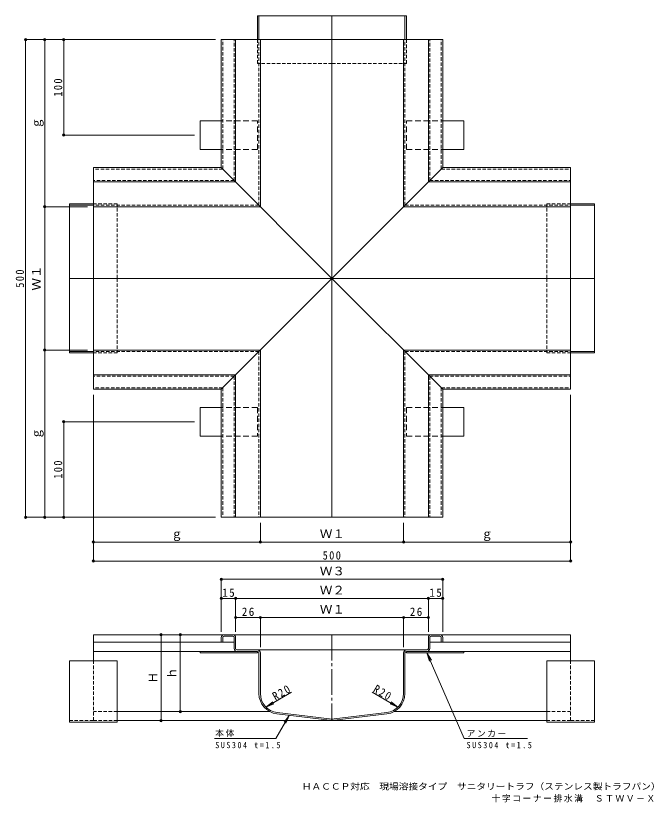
# Model space of a CAD drawing. Units: millimetres at full size. Extents: x -533 to 548, y -412 to 412.
# Drawn here: x -533 to 131, y -412 to 412 of the extents above; entities that cross this region are included whole.
import ezdxf
from ezdxf.enums import TextEntityAlignment as Align

# ---------------------------------------------------------------- set-up
doc = ezdxf.new("R2010")
doc.units = ezdxf.units.MM
doc.header["$LTSCALE"] = 3
doc.header["$PDMODE"] = 32
doc.header["$PDSIZE"] = 2.4
for name, pattern in [('CHAIN2', [12, 9, -1, 1, -1]), ('DASHED1', [1.8, 1.2, -0.6]), ('DASHED2', [3, 2, -1])]:
    doc.linetypes.add(name, pattern=pattern)
for name, color, linetype, lineweight in [('A-0', 4, 'Continuous', 9), ('A-3', 2, 'Continuous', 9), ('A-4', 7, 'Continuous', 9), ('A-5', 7, 'Continuous', 9), ('A-A', 3, 'Continuous', 9)]:
    doc.layers.add(name, color=color, linetype=linetype, lineweight=lineweight)
doc.layers.add('F-F_F-Fﾚｲﾔ', color=4, linetype='Continuous')
doc.styles.add('ＭＳ ゴシック', font='')
doc.styles.get('ＭＳ ゴシック').set_extended_font_data('MS Gothic')

msp = doc.modelspace()

# ---------------------------------------------------------------- linework, layer by layer
at = {"layer": 'A-0'}
for p, q in [((-317.284, 386.731), (-317.284, 252.731)), ((-317.284, 386.731), (-201.284, 386.731)), ((-302.284, 237.731), (-302.284, 386.731)), ((-276.284, 211.731), (-276.284, 386.731)), ((-85.284, 386.731), (-201.284, 386.731)), ((-201.284, 136.731), (-201.284, 386.731)), ((-126.284, 211.731), (-126.284, 386.731)), ((-100.284, 237.731), (-100.284, 386.731)), ((-85.284, 386.731), (-85.284, 252.731)), ((-451.284, 252.731), (-317.284, 252.731)), ((-451.284, 136.731), (-451.284, 252.731)), ((-201.284, 136.731), (-317.284, 252.731)), ((-201.284, 136.731), (-85.284, 252.731)), ((48.716, 252.731), (-85.284, 252.731)), ((48.716, 136.731), (48.716, 252.731)), ((-302.284, 237.731), (-451.284, 237.731)), ((-100.284, 237.731), (48.716, 237.731)), ((-276.284, 211.731), (-451.284, 211.731)), ((-126.284, 211.731), (48.716, 211.731)), ((-201.284, 136.731), (-451.284, 136.731)), ((-451.284, 136.731), (-451.284, 20.731)), ((-201.284, 136.731), (-317.284, 20.731)), ((-201.284, 136.731), (-85.284, 20.731)), ((-201.284, 136.731), (48.716, 136.731)), ((-201.284, 136.731), (-201.284, -113.269)), ((48.716, 136.731), (48.716, 20.731)), ((-276.284, 61.731), (-451.284, 61.731)), ((-276.284, 61.731), (-276.284, -113.269)), ((-126.284, 61.731), (48.716, 61.731)), ((-126.284, 61.731), (-126.284, -113.269)), ((-302.284, 35.731), (-451.284, 35.731)), ((-302.284, 35.731), (-302.284, -113.269)), ((-100.284, 35.731), (48.716, 35.731)), ((-100.284, 35.731), (-100.284, -113.269)), ((-451.284, 20.731), (-317.284, 20.731)), ((-317.284, -113.269), (-317.284, 20.731)), ((48.716, 20.731), (-85.284, 20.731)), ((-85.284, -113.269), (-85.284, 20.731)), ((-317.284, -113.269), (-201.284, -113.269)), ((-85.284, -113.269), (-201.284, -113.269)), ((-314.284, -236.269), (-451.284, -236.269)), ((-451.284, -263.769), (-451.284, -236.269)), ((-305.243, -237.769), (-314.294, -237.769)), ((-305.284, -236.269), (-314.284, -236.269)), ((-305.284, -236.269), (-97.284, -236.269)), ((-97.284, -236.269), (-88.284, -236.269)), ((-97.284, -237.769), (-88.284, -237.769)), ((-88.284, -236.269), (48.716, -236.269)), ((48.716, -263.769), (48.716, -236.269)), ((-317.284, -244.269), (-451.284, -244.269)), ((-315.784, -239.269), (-315.784, -244.269)), ((-315.784, -244.269), (-303.784, -244.269)), ((-303.784, -250.769), (-303.784, -239.269)), ((-302.284, -250.769), (-302.284, -239.269)), ((-100.284, -239.269), (-100.284, -250.769)), ((-98.784, -250.769), (-98.784, -239.269)), ((-86.784, -244.269), (-98.784, -244.269)), ((-86.784, -239.269), (-86.784, -244.269)), ((-85.284, -244.269), (48.716, -244.269)), ((-300.784, -253.769), (-451.284, -253.769)), ((-300.784, -252.269), (-279.284, -252.269)), ((-300.784, -253.769), (-279.284, -253.769)), ((-279.284, -252.269), (-123.284, -252.269)), ((-277.784, -255.269), (-277.784, -297.958)), ((-276.284, -297.855), (-276.284, -255.269)), ((-126.284, -297.855), (-126.284, -255.269)), ((-124.784, -255.269), (-124.784, -297.958)), ((-123.284, -252.269), (-101.784, -252.269)), ((-123.284, -253.769), (-101.784, -253.769)), ((-101.784, -253.769), (48.716, -253.769)), ((-266.305, -316.876), (-426.284, -316.876)), ((-258.904, -319.194), (-203.904, -325.948)), ((-258.721, -317.706), (-203.721, -324.459)), ((-143.846, -317.706), (-198.846, -324.459)), ((-143.663, -319.194), (-198.664, -325.948)), ((-136.262, -316.876), (23.716, -316.876)), ((-426.284, -326.269), (-201.284, -326.269)), ((23.716, -326.269), (-201.284, -326.269))]:
    msp.add_line(p, q, dxfattribs=at)
at = {"layer": 'A-0', "linetype": 'DASHED1'}
for p, q in [((-315.784, 251.231), (-315.784, 386.731)), ((-303.784, 239.231), (-303.784, 386.731)), ((-277.784, 213.231), (-277.784, 386.731)), ((-124.784, 213.231), (-124.784, 386.731)), ((-98.784, 239.231), (-98.784, 386.731)), ((-86.784, 251.231), (-86.784, 386.731)), ((-315.784, 251.231), (-451.284, 251.231)), ((-86.784, 251.231), (48.716, 251.231)), ((-303.784, 239.231), (-451.284, 239.231)), ((-98.784, 239.231), (48.716, 239.231)), ((-277.784, 213.231), (-451.284, 213.231)), ((-124.784, 213.231), (48.716, 213.231)), ((-277.784, 60.231), (-451.284, 60.231)), ((-277.784, 60.231), (-277.784, -113.269)), ((-124.784, 60.231), (48.716, 60.231)), ((-124.784, 60.231), (-124.784, -113.269)), ((-303.784, 34.231), (-451.284, 34.231)), ((-303.784, 34.231), (-303.784, -113.269)), ((-98.784, 34.231), (48.716, 34.231)), ((-98.784, 34.231), (-98.784, -113.269)), ((-315.784, 22.231), (-451.284, 22.231)), ((-315.784, 22.231), (-315.784, -113.269)), ((-86.784, 22.231), (48.716, 22.231)), ((-86.784, 22.231), (-86.784, -113.269)), ((-451.284, -326.269), (-451.284, -263.769)), ((48.716, -326.269), (48.716, -263.769)), ((-426.284, -316.876), (-451.284, -316.876)), ((23.716, -316.876), (48.716, -316.876)), ((-451.284, -326.269), (-426.284, -326.269)), ((48.716, -326.269), (23.716, -326.269))]:
    msp.add_line(p, q, dxfattribs=at)
at = {"layer": 'A-0', "linetype": 'CHAIN2'}
msp.add_line((-201.284, -236.269), (-201.284, -326.269), dxfattribs=at)
at = {"layer": 'A-0'}
for points in [[(-317.284, -239.269), (-317.284, -244.269), (-315.784, -244.269)], [(-85.284, -239.269), (-85.284, -244.269), (-86.784, -244.269)]]:
    msp.add_lwpolyline(points, dxfattribs=at)
for centre, radius, start, end in [((-314.284, -239.269), 3, 90, 180), ((-314.284, -239.269), 1.5, 90, 180), ((-305.284, -239.269), 3, 0, 90), ((-305.284, -239.269), 1.5, 0, 90), ((-97.284, -239.269), 3, 90, 180), ((-97.284, -239.269), 1.5, 90, 180), ((-88.284, -239.269), 3, 0, 90), ((-88.284, -239.269), 1.5, 0, 90), ((-300.784, -250.769), 3, 180, 270), ((-300.784, -250.769), 1.5, 180, 270), ((-279.284, -255.269), 3, 0, 90), ((-279.284, -255.269), 1.5, 0, 90), ((-123.284, -255.269), 3, 90, 180), ((-123.284, -255.269), 1.5, 90, 180), ((-101.784, -250.769), 3, 270, 0), ((-101.784, -250.769), 1.5, 270, 0), ((-256.284, -297.855), 21.5, 180.27639, 263), ((-256.284, -297.855), 20, 180, 263), ((-146.284, -297.855), 20, 277, 0), ((-146.283, -297.855), 21.5, 277, 359.72361), ((-201.284, -304.608), 21.5, 263, 277), ((-201.284, -304.608), 20, 263, 277)]:
    msp.add_arc(centre, radius, start, end, dxfattribs=at)
at = {"layer": 'A-3'}
for p, q in [((-279.284, 386.731), (-279.284, 411.731)), ((-201.284, 411.731), (-279.284, 411.731)), ((-277.784, 386.731), (-277.784, 411.731)), ((-201.284, 386.731), (-201.284, 411.731)), ((-201.284, 411.731), (-123.284, 411.731)), ((-124.784, 386.731), (-124.784, 411.731)), ((-123.284, 386.731), (-123.284, 411.731)), ((-451.284, 214.731), (-476.284, 214.731)), ((-476.284, 136.731), (-476.284, 214.731)), ((48.716, 214.731), (73.716, 214.731)), ((73.716, 136.731), (73.716, 214.731)), ((-451.284, 213.231), (-476.284, 213.231)), ((48.716, 213.231), (73.716, 213.231)), ((-451.284, 136.731), (-476.284, 136.731)), ((-476.284, 136.731), (-476.284, 58.731)), ((48.716, 136.731), (73.716, 136.731)), ((73.716, 136.731), (73.716, 58.731)), ((-451.284, 60.231), (-476.284, 60.231)), ((-451.284, 58.731), (-476.284, 58.731)), ((48.716, 60.231), (73.716, 60.231)), ((48.716, 58.731), (73.716, 58.731)), ((-476.284, -327.769), (-476.284, -263.769)), ((73.716, -327.769), (73.716, -263.769))]:
    msp.add_line(p, q, dxfattribs=at)
at = {"layer": 'A-3', "linetype": 'DASHED1'}
for p, q in [((-279.284, 361.731), (-279.284, 386.731)), ((-123.284, 361.731), (-123.284, 386.731)), ((-201.284, 361.731), (-279.284, 361.731)), ((-201.284, 361.731), (-123.284, 361.731)), ((-426.284, 214.731), (-451.284, 214.731)), ((-426.284, 136.731), (-426.284, 214.731)), ((23.716, 214.731), (48.716, 214.731)), ((23.716, 136.731), (23.716, 214.731)), ((-426.284, 136.731), (-426.284, 58.731)), ((23.716, 136.731), (23.716, 58.731)), ((-426.284, 58.731), (-451.284, 58.731)), ((23.716, 58.731), (48.716, 58.731)), ((-451.284, -326.269), (-476.284, -326.269)), ((48.716, -326.269), (73.716, -326.269))]:
    msp.add_line(p, q, dxfattribs=at)
at = {"layer": 'A-3'}
for points in [[(-476.284, -327.769), (-426.284, -327.769), (-426.284, -263.769), (-476.284, -263.769)], [(73.716, -327.769), (23.716, -327.769), (23.716, -263.769), (73.716, -263.769)]]:
    msp.add_lwpolyline(points, dxfattribs=at)
at = {"layer": 'A-4'}
for p, q in [((-523.184, 386.731), (-323.284, 386.731)), ((-522.284, -113.269), (-522.284, 386.731)), ((-502.284, 211.731), (-502.284, 386.731)), ((-482.284, 386.731), (-482.284, 286.731)), ((-483.184, 286.731), (-345.284, 286.731)), ((-503.184, 211.731), (-457.284, 211.731)), ((-502.284, 61.731), (-502.284, 211.731)), ((-503.184, 61.731), (-457.284, 61.731)), ((-502.284, -113.269), (-502.284, 61.731)), ((-451.284, -160.169), (-451.284, 14.731)), ((48.716, -160.169), (48.716, 14.731)), ((-483.184, -13.269), (-345.284, -13.269)), ((-482.284, -113.269), (-482.284, -13.269)), ((-523.184, -113.269), (-323.284, -113.269)), ((-276.284, -140.169), (-276.284, -119.269)), ((-126.284, -140.169), (-126.284, -119.269)), ((-451.284, -139.269), (-276.284, -139.269)), ((-276.284, -139.269), (-126.284, -139.269)), ((-126.284, -139.269), (48.716, -139.269)), ((-451.284, -159.269), (48.716, -159.269)), ((-317.284, -177.369), (-317.284, -233.269)), ((-317.284, -178.269), (-85.284, -178.269)), ((-85.284, -177.369), (-85.284, -233.269)), ((-302.284, -197.369), (-302.284, -233.269)), ((-100.284, -197.369), (-100.284, -233.269)), ((-317.284, -198.269), (-302.284, -198.269)), ((-302.284, -198.269), (-100.284, -198.269)), ((-100.284, -198.269), (-85.284, -198.269)), ((-302.284, -218.269), (-276.284, -218.269)), ((-276.284, -217.369), (-276.284, -249.269)), ((-276.284, -218.269), (-126.284, -218.269)), ((-126.284, -217.369), (-126.284, -249.269)), ((-126.284, -218.269), (-100.284, -218.269)), ((-380.284, -236.269), (-380.284, -326.269)), ((-360.284, -236.269), (-360.284, -316.876)), ((-270.426, -311.997), (-262.111, -308.553)), ((-132.141, -311.997), (-140.456, -308.553))]:
    msp.add_line(p, q, dxfattribs=at)
for points in [[(-243.538, -296.473), (-270.426, -311.997), (-263.286, -306.518)], [(-159.029, -296.473), (-132.141, -311.997), (-139.282, -306.518)]]:
    msp.add_lwpolyline(points, dxfattribs=at)
for p in [(-522.284, 386.731), (-502.284, 386.731), (-482.284, 386.731), (-482.284, 286.731), (-502.284, 211.731), (-502.284, 61.731), (-482.284, -13.269), (-522.284, -113.269), (-502.284, -113.269), (-482.284, -113.269), (-451.284, -139.269), (-276.284, -139.269), (-126.284, -139.269), (48.716, -139.269), (-451.284, -159.269), (48.716, -159.269), (-317.284, -178.269), (-85.284, -178.269), (-317.284, -198.269), (-302.284, -198.269), (-100.284, -198.269), (-85.284, -198.269), (-302.284, -218.269), (-276.284, -218.269), (-126.284, -218.269), (-100.284, -218.269), (-380.284, -236.269), (-360.284, -236.269), (-360.284, -316.876), (-380.284, -326.269)]:
    msp.add_point(p, dxfattribs=at)
at = {"layer": 'A-5'}
for p, q in [((-101.767, -255.269), (-99.278, -263.918)), ((-101.767, -255.269), (-97.124, -262.98)), ((-62.739, -344.803), (-101.767, -255.269)), ((-259.931, -344.803), (-246.056, -320.772)), ((-246.056, -320.772), (-251.535, -327.912)), ((-246.056, -320.772), (-249.5, -329.087)), ((-324.535, -344.803), (-259.931, -344.803)), ((-62.739, -344.803), (3.398, -344.803))]:
    msp.add_line(p, q, dxfattribs=at)
at = {"layer": 'A-A'}
for p, q in [((-339.284, 271.731), (-339.284, 301.731)), ((-317.284, 301.731), (-339.284, 301.731)), ((-85.284, 301.731), (-63.284, 301.731)), ((-63.284, 271.731), (-63.284, 301.731)), ((-317.284, 271.731), (-339.284, 271.731)), ((-85.284, 271.731), (-63.284, 271.731)), ((-339.284, 1.731), (-339.284, -28.269)), ((-317.284, 1.731), (-339.284, 1.731)), ((-85.284, 1.731), (-63.284, 1.731)), ((-63.284, 1.731), (-63.284, -28.269)), ((-317.284, -28.269), (-339.284, -28.269)), ((-85.284, -28.269), (-63.284, -28.269))]:
    msp.add_line(p, q, dxfattribs=at)
at = {"layer": 'A-A', "linetype": 'DASHED2'}
for p, q in [((-279.284, 271.731), (-317.284, 271.731)), ((-123.284, 271.731), (-85.284, 271.731)), ((-279.284, 1.731), (-317.284, 1.731)), ((-123.284, 1.731), (-85.284, 1.731))]:
    msp.add_line(p, q, dxfattribs=at)
for points in [[(-279.284, 271.731), (-279.284, 301.731), (-317.284, 301.731)], [(-123.284, 271.731), (-123.284, 301.731), (-85.284, 301.731)], [(-279.284, 1.731), (-279.284, -28.269), (-317.284, -28.269)], [(-123.284, 1.731), (-123.284, -28.269), (-85.284, -28.269)]]:
    msp.add_lwpolyline(points, dxfattribs=at)
at = {"layer": 'A-A'}
for points in [[(-339.284, -255.269), (-279.284, -255.269), (-279.284, -253.769), (-339.284, -253.769)], [(-63.284, -255.269), (-123.284, -255.269), (-123.284, -253.769), (-63.284, -253.769)]]:
    msp.add_lwpolyline(points, close=True, dxfattribs=at)

# ---------------------------------------------------------------- texts
at = {"layer": 'A-4', "color": 2, "style": 'ＭＳ ゴシック'}
for s, p in [('ｇ', (-503.784, 293.231)), ('ｇ', (-503.784, -31.769)), ('Ｈ', (-381.784, -287.269)), ('ｈ', (-361.784, -282.573))]:
    msp.add_text(s, height=8.798, rotation=90, dxfattribs=at).set_placement(p, align=Align.BOTTOM_LEFT)
at = {"layer": 'A-4', "color": 2, "style": 'ＭＳ ゴシック', "width": 1.1}
msp.add_text('Ｗ１', height=8.798, rotation=90, dxfattribs=at).set_placement((-503.784, 123.981), align=Align.BOTTOM_LEFT)
at = {"layer": 'A-4', "color": 2, "style": 'ＭＳ ゴシック'}
for p in [(-369.784, -137.769), (-44.784, -137.769)]:
    msp.add_text('ｇ', height=8.798, dxfattribs=at).set_placement(p, align=Align.BOTTOM_LEFT)
at = {"layer": 'A-4', "color": 2, "style": 'ＭＳ ゴシック', "width": 1.1}
for s, p in [('Ｗ１', (-214.034, -137.769)), ('Ｗ３', (-214.034, -176.769)), ('Ｗ２', (-214.034, -196.769)), ('Ｗ１', (-214.034, -216.769))]:
    msp.add_text(s, height=8.798, dxfattribs=at).set_placement(p, align=Align.BOTTOM_LEFT)
at = {"layer": 'A-4', "color": 2, "char_height": 8.798, "attachment_point": 7, "style": 'ＭＳ ゴシック'}
for s, insert, rotation in [('\\T1.27;\\W0.9;100', (-483.784, 326.981), 90), ('\\T1.27;\\W0.9;500', (-523.784, 126.981), 90), ('\\T1.27;\\W0.9;100', (-483.784, -73.019), 90), ('\\T1.27;\\W0.9;R20', (-260.425, -305.618), 30), ('\\T1.27;\\W0.9;R20', (-159.029, -295.868), 330)]:
    msp.add_mtext(s, dxfattribs=dict(at, insert=insert, rotation=rotation))
for s, insert in [('\\T1.27;\\W0.9;500', (-211.034, -157.769)), ('\\T1.27;\\W0.95;15', (-316.159, -196.769)), ('\\T1.27;\\W0.95;15', (-99.159, -196.769)), ('\\T1.27;\\W0.95;26', (-295.659, -216.769)), ('\\T1.27;\\W0.95;26', (-119.659, -216.769))]:
    msp.add_mtext(s, dxfattribs=dict(at, insert=insert))
at = {"layer": 'A-5', "char_height": 6.598, "attachment_point": 7, "style": 'ＭＳ ゴシック'}
for s, insert in [('\\T1.17;本体', (-323.6, -343.376)), ('\\T1.17;アンカー', (-60.271, -343.376)), ('\\T1.39;\\W0.85;SUS304\\~t=1.5', (-323.6, -355.231)), ('\\T1.39;\\W0.85;SUS304\\~t=1.5', (-60.271, -355.231))]:
    msp.add_mtext(s, dxfattribs=dict(at, insert=insert))
at = {"layer": 'F-F_F-Fﾚｲﾔ', "style": 'ＭＳ ゴシック', "width": 1.1}
msp.add_text('ＨＡＣＣＰ対応\u3000現場溶接タイプ\u3000サニタリートラフ（ステンレス製トラフパン）', height=6.598, dxfattribs=at).set_placement((-232.934, -400.466), align=Align.BOTTOM_LEFT)
at = {"layer": 'F-F_F-Fﾚｲﾔ', "color": 7, "insert": (-34.034, -411.732), "char_height": 6.598, "attachment_point": 7, "style": 'ＭＳ ゴシック'}
msp.add_mtext('\\T1.17;十字コーナー排水溝\u3000ＳＴＷＶ－Ｘ', dxfattribs=at)

doc.saveas('drawing.dxf')
